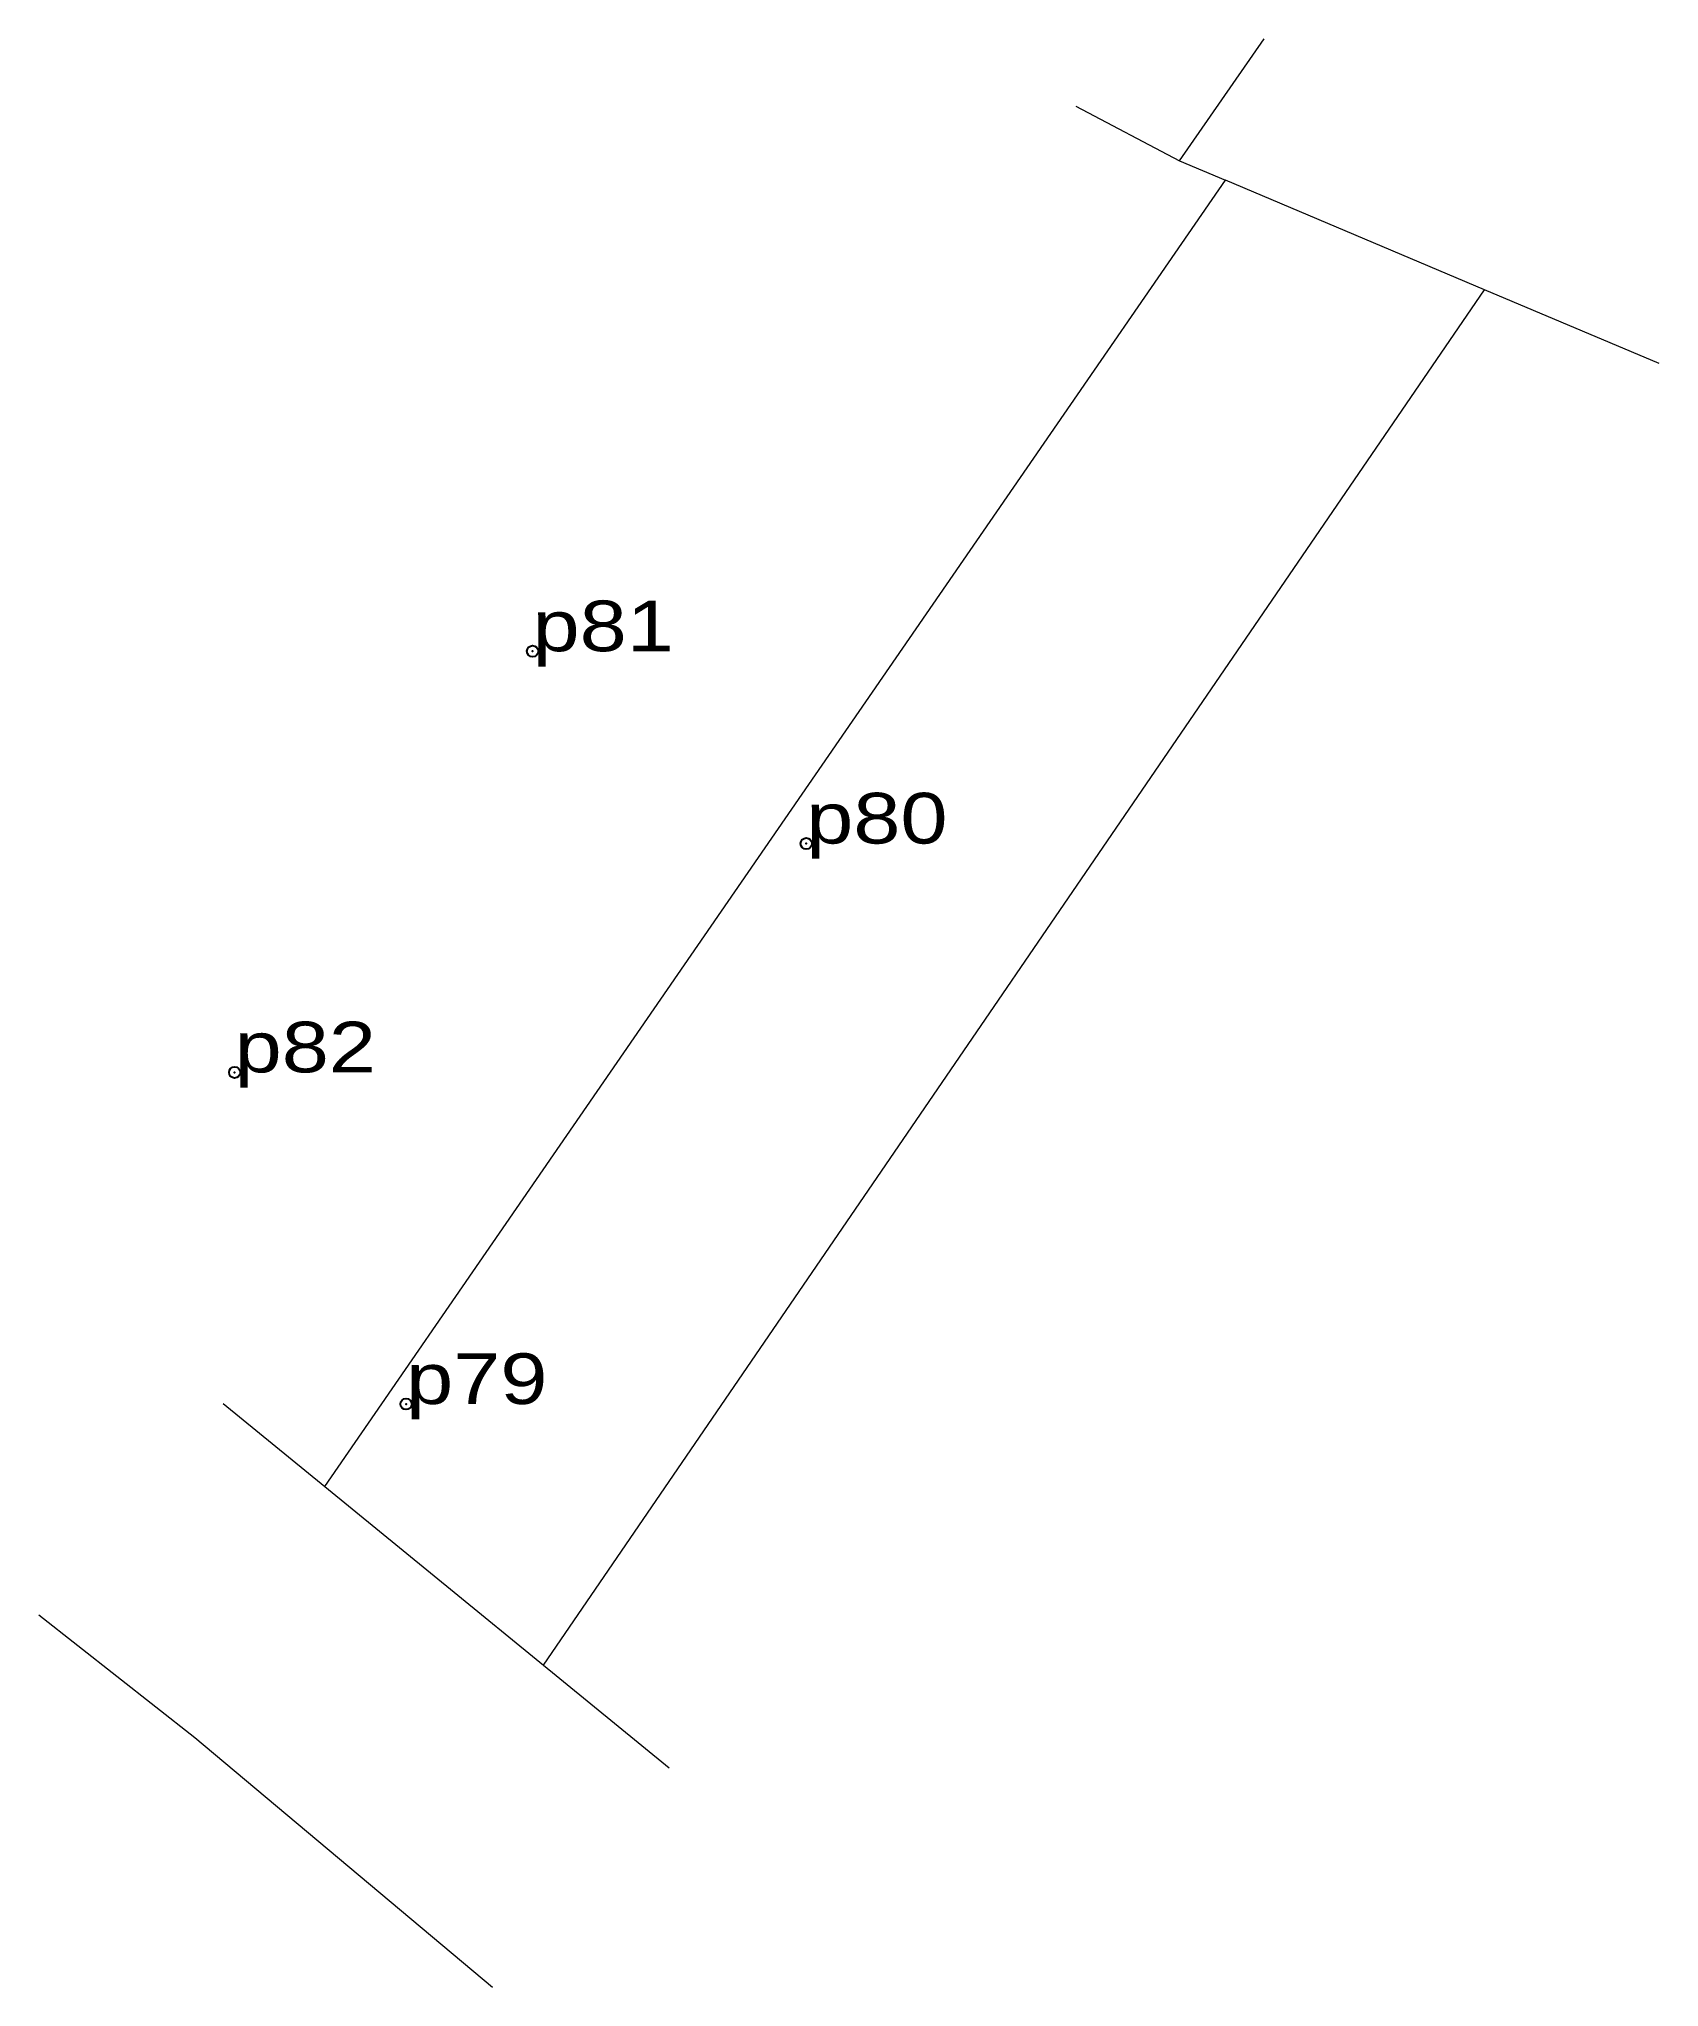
# Model space of a CAD drawing. Header units: metres. Extents: x 551765.9 to 551823.4, y 1840866.5 to 1840935.7.
import ezdxf

# ---------------------------------------------------------------- set-up
doc = ezdxf.new("R2010")
doc.units = ezdxf.units.M
doc.header["$LTSCALE"] = 0.8
doc.header["$PDMODE"] = 32
doc.header["$PDSIZE"] = 0.4
for name, color, linetype, lineweight in [('10', 7, 'Continuous', 13), ('23', 7, 'Continuous', 13), ('28', 7, 'Continuous', 13)]:
    doc.layers.add(name, color=color, linetype=linetype, lineweight=lineweight)
doc.layers.add('12', color=7, linetype='Continuous')
doc.layers.add('7', color=7, linetype='Continuous')

msp = doc.modelspace()

# ---------------------------------------------------------------- linework, layer by layer
at = {"layer": '10'}
for p, q in [((551776.05, 1840884.29), (551808.04, 1840930.69)), ((551817.24, 1840926.8), (551808.04, 1840930.69)), ((551783.82, 1840877.94), (551817.24, 1840926.8)), ((551823.44, 1840924.18), (551817.24, 1840926.8))]:
    msp.add_line(p, q, dxfattribs=at)
msp.add_lwpolyline([(551802.73, 1840933.32), (551806.41, 1840931.38), (551809.42, 1840935.71)], dxfattribs=at)
at = {"layer": '23'}
msp.add_lwpolyline([(551765.9, 1840879.73), (551771.43, 1840875.38), (551782.01, 1840866.51)], dxfattribs=at)
at = {"layer": '28'}
for p, q in [((551806.41, 1840931.38), (551808.04, 1840930.69)), ((551772.44, 1840887.24), (551776.05, 1840884.29)), ((551776.05, 1840884.29), (551788.28, 1840874.3))]:
    msp.add_line(p, q, dxfattribs=at)
at = {"layer": '7'}
for p in [(551783.43, 1840913.96), (551793.15, 1840907.13), (551772.85, 1840899), (551778.94, 1840887.22)]:
    msp.add_point(p, dxfattribs=at)

# ---------------------------------------------------------------- texts
at = {"layer": '12', "width": 1.25}
for s, p in [('p81', (551783.43, 1840913.96)), ('p80', (551793.15, 1840907.13)), ('p82', (551772.85, 1840899)), ('p79', (551778.94, 1840887.22))]:
    msp.add_text(s, height=1.8, dxfattribs=at).set_placement(p)

doc.saveas('drawing.dxf')
